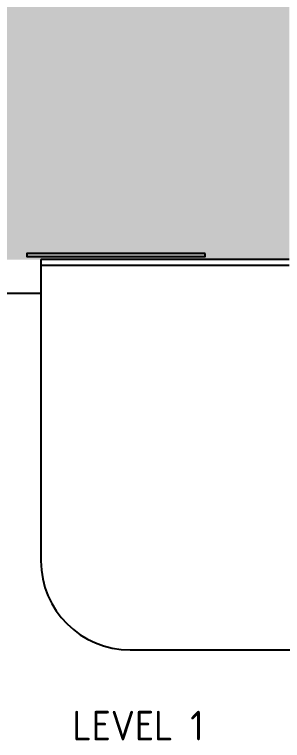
# Model space of a CAD drawing. Header units: inches. Extents: x 527079 to 698187, y -115864 to 63842.
# Drawn here: x 543749 to 552758, y -115864 to -91417 of the extents above; entities that cross this region are included whole.
import ezdxf

# ---------------------------------------------------------------- set-up
doc = ezdxf.new("R2010")
doc.units = ezdxf.units.IN
doc.header["$LTSCALE"] = 8
doc.header["$MEASUREMENT"] = 0
for name, color, linetype in [('doors_windows', 250, 'Continuous'), ('hatch', 8, 'Continuous'), ('txt', 7, 'Continuous'), ('walls', 5, 'Continuous')]:
    doc.layers.add(name, color=color, linetype=linetype)
doc.styles.get("Standard").update_dxf_attribs({"font": 'isocp.shx'})

msp = doc.modelspace()

# ---------------------------------------------------------------- hatches: boundary and pattern name
at = {"layer": 'hatch'}
h = msp.add_hatch(color=254, dxfattribs=at)
h.paths.add_polyline_path([(552987, -99667), (533187, -99667), (533187, -74017), (533187, -39917), (697987, -39917), (697987, -110717), (623187, -110717), (623187, -105017), (623187, -104817), (603212, -104817), (603212, -73817), (552987, -73817)])
h.paths.add_polyline_path([(617987, -74717), (628187, -74717), (628187, -80917), (617987, -80917)], flags=16)

# ---------------------------------------------------------------- linework, layer by layer
at = {"color": 0}
for p, q in [((544637, -99867), (544637, -109817)), ((547637, -112817), (558087, -112817))]:
    msp.add_line(p, q, dxfattribs=at)
msp.add_arc((547637, -109817), 3000, 180, 270, dxfattribs=at)
at = {"layer": 'doors_windows', "color": 4}
msp.add_lwpolyline([(550163, -99467), (544163, -99467), (544163, -99567), (550163, -99567)], close=True, dxfattribs=at)
at = {"layer": 'hatch'}
msp.add_line((544637, -100817), (536637, -100817), dxfattribs=at)
at = {"layer": 'walls'}
for p, q in [((544637, -99667), (544637, -99867)), ((552987, -99667), (544637, -99667)), ((552987, -99867), (544637, -99867))]:
    msp.add_line(p, q, dxfattribs=at)

# ---------------------------------------------------------------- texts
at = {"layer": 'txt', "color": 4, "insert": (547902, -115364), "char_height": 1000, "attachment_point": 5}
msp.add_mtext('LEVEL 1', dxfattribs=at)

doc.saveas('drawing.dxf')
